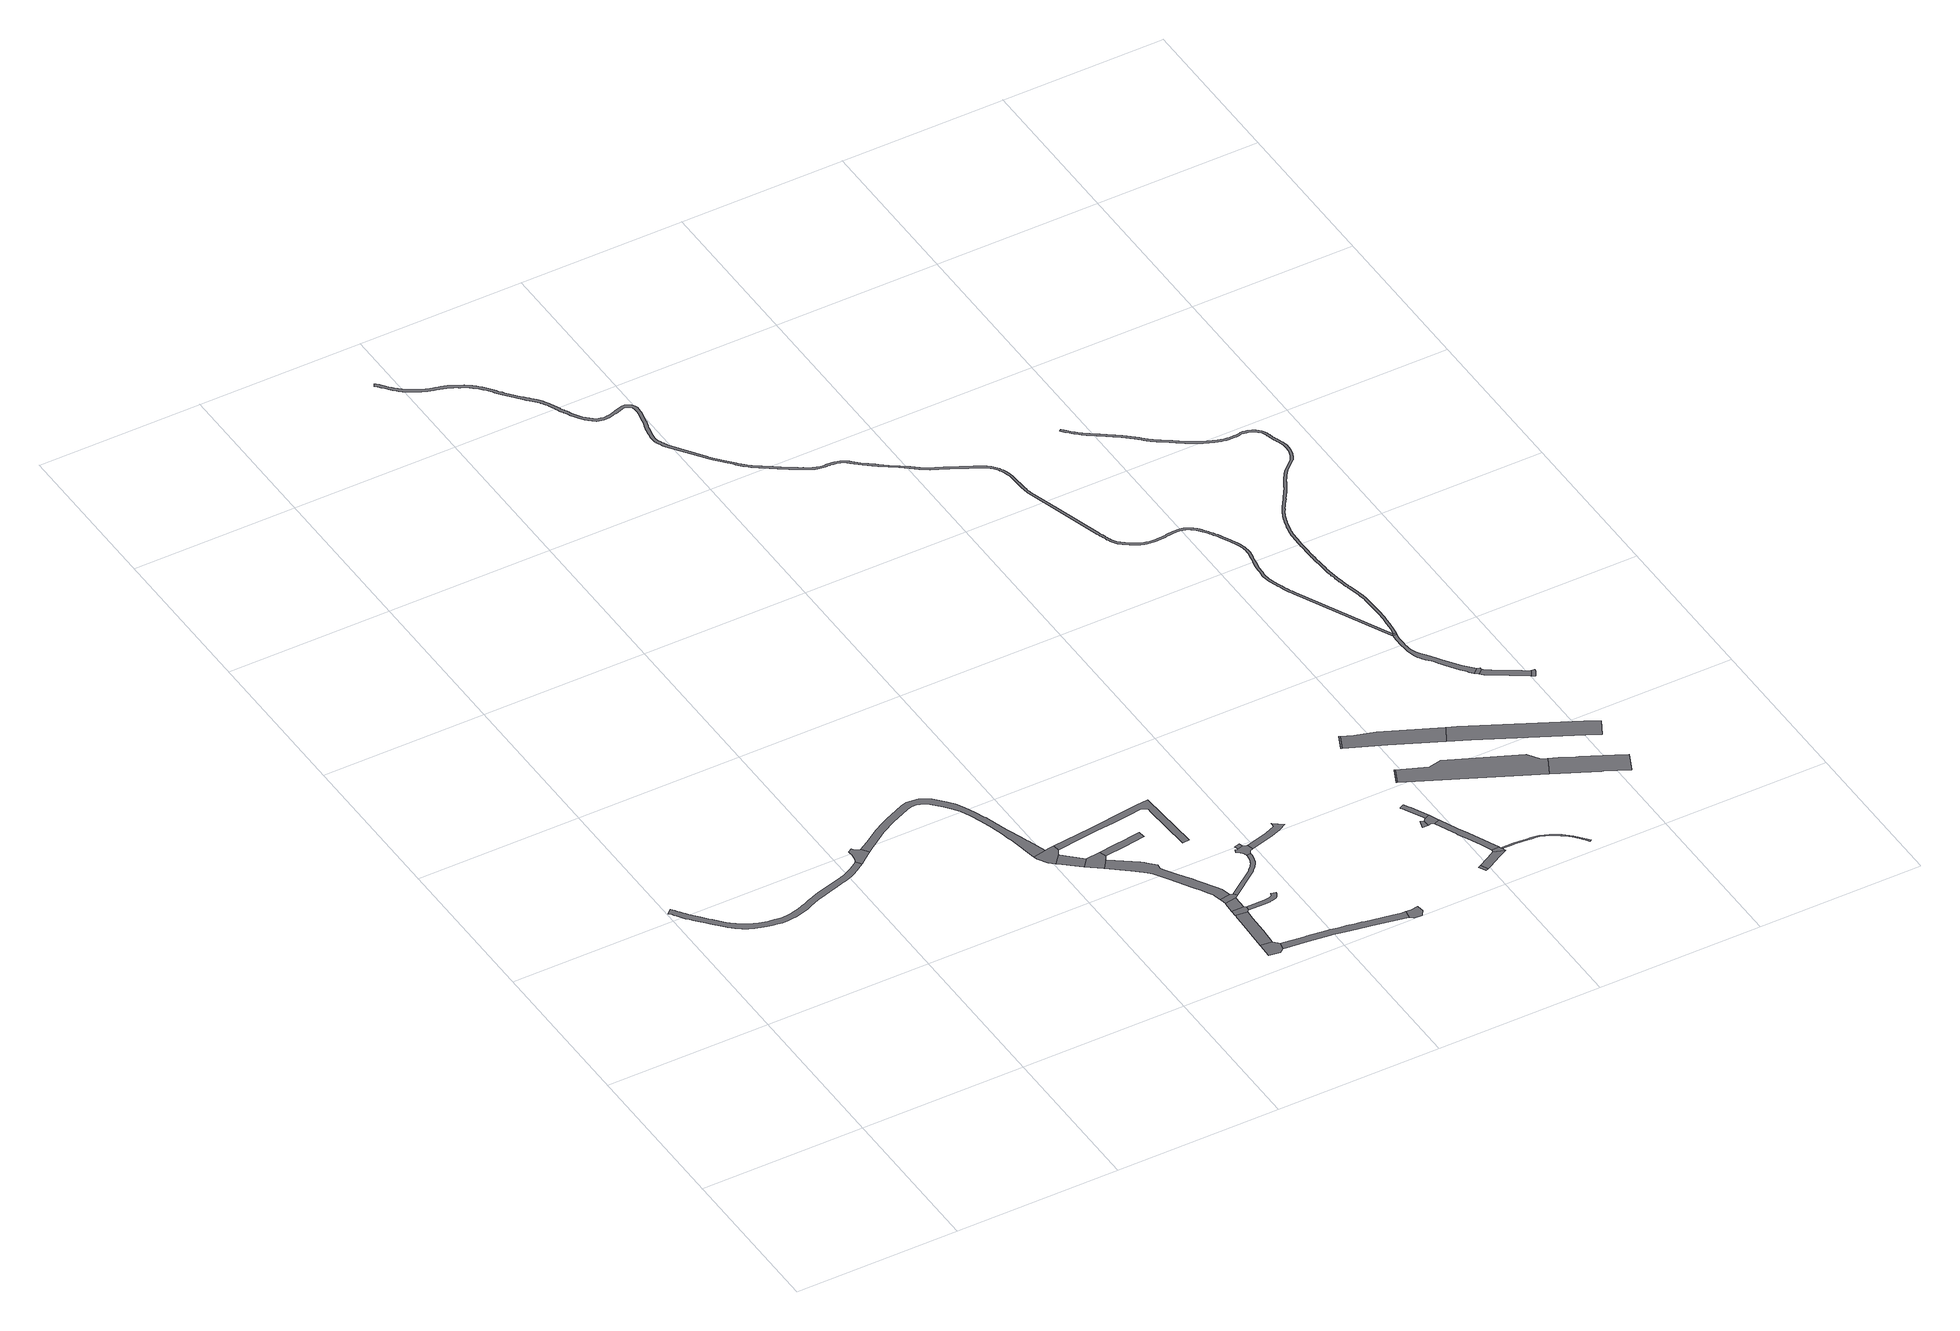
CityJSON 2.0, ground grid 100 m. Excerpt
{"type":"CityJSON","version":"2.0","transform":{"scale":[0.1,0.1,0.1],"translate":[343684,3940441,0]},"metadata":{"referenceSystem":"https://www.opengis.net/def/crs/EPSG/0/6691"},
"CityObjects":{
"road1":{"type":"Road","attributes":{"RoadStructureAttribute.sectionType":"1"},"geometry":[{"type":"MultiSurface","lod":"1","boundaries":[[[0,1,2,3,4,5,6,7,8,9,10,11,12,13,14,15,16,17,18,19,20,21,22,23,24,25,26,27,28,29,30,31,32,33,34,35,36,37,38,39,40,41,42,43,44,45,46,47,48,49,50,51,52,53,54,55,56,57,58,59,60,61,62,63,64,65,66,67,68,69,70,71,72,73,74,75,76,77,78,79,80,81,82,83,84,85,86,87,88,89,90,91,92,93]]]}]},
"road2":{"type":"Road","geometry":[{"type":"MultiSurface","lod":"1","boundaries":[[[94,95,96,97,98,99,100,101,102,103,46,45,104,105,106,107,108]]]}]},
"road3":{"type":"Road","attributes":{"RoadStructureAttribute.sectionType":"1"},"geometry":[{"type":"MultiSurface","lod":"1","boundaries":[[[107,109,110,111,112,113,114,115,116,117,118,119,120,121,122,123,124,125,126,127,128,129,130,131,132,133,134,135,136,137,138,139,140,141,142,143,144,145,146,147,148,149,150,151,152,153,108]]]}]},
"road4":{"type":"Road","geometry":[{"type":"MultiSurface","lod":"1","boundaries":[[[129,154,155,156,157,158,159,160,161,130]]]}]},
"road5":{"type":"Road","attributes":{"RoadStructureAttribute.sectionType":"1"},"geometry":[{"type":"MultiSurface","lod":"1","boundaries":[[[162,157,156,163,164,165,166]]]}]},
"road6":{"type":"Road","geometry":[{"type":"MultiSurface","lod":"1","boundaries":[[[167,168,166,165,169,170]]]}]},
"road7":{"type":"Road","geometry":[{"type":"MultiSurface","lod":"1","boundaries":[[[171,172,173,174,175,176,177,178]]]}]},
"road8":{"type":"Road","attributes":{"RoadStructureAttribute.sectionType":"1"},"geometry":[{"type":"MultiSurface","lod":"1","boundaries":[[[179,180,181,182,183,184,185,186,187,188,189,190,191,192,193,194,195,196,170,169,197,198,199,200,201,202,203,204,205,206,207,208,209,210,211,212,213]]]}]},
"road9":{"type":"Road","attributes":{"RoadStructureAttribute.sectionType":"1"},"geometry":[{"type":"MultiSurface","lod":"1","boundaries":[[[214,215,216,178,177,217,218,219]]]}]},
"road10":{"type":"Road","attributes":{"RoadStructureAttribute.sectionType":"1"},"geometry":[{"type":"MultiSurface","lod":"1","boundaries":[[[220,221,222,223,224,225,226,168,167]]]}]},
"road11":{"type":"Road","attributes":{"RoadStructureAttribute.sectionType":"1"},"geometry":[{"type":"MultiSurface","lod":"1","boundaries":[[[227,228,229,230,231,232,233,234,235,236,237,238,239,240,241,159,158]]]}]},
"road12":{"type":"Road","geometry":[{"type":"MultiSurface","lod":"1","boundaries":[[[242,243,244,245,246,247,214,219]]]}]},
"road13":{"type":"Road","attributes":{"RoadStructureAttribute.sectionType":"1"},"geometry":[{"type":"MultiSurface","lod":"1","boundaries":[[[248,249,246,245,250]]]}]},
"road14":{"type":"Road","geometry":[{"type":"MultiSurface","lod":"1","boundaries":[[[251,252,213,212,248,250]]]}]},
"road15":{"type":"Road","attributes":{"RoadStructureAttribute.sectionType":"1"},"geometry":[{"type":"MultiSurface","lod":"1","boundaries":[[[253,254,255,256,257,258,259,260,261,262,263,264,265,266,267,268,269,270,271,272,273,274,275,276,277,278,279,280,281,282,283,284,285,286,287,244,243]]]}]},
"road16":{"type":"Road","attributes":{"RoadStructureAttribute.sectionType":"1"},"geometry":[{"type":"MultiSurface","lod":"1","boundaries":[[[288,289,290,291,292,293,294,295,296,297,298,299,300,301,302,303,304,305,306,252,251,307,308,309,310,311,312,313,314,315,316,317,318,319,320,321,322,323,324]]]}]},
"road17":{"type":"Road","attributes":{"RoadStructureAttribute.sectionType":"1"},"geometry":[{"type":"MultiSurface","lod":"1","boundaries":[[[325,326,327,328,329,330,331,332,333,334,335,336,337,338,176,175,339,340,341,342,343,344,345,346,347,348,349]]]}]},
"road18":{"type":"Road","geometry":[{"type":"MultiSurface","lod":"1","boundaries":[[[350,351,352,353,354,355,356,357,358,359,360,361,362,363,364,365,366,367,368,369,370,371,288,324]]]}]},
"road19":{"type":"Road","attributes":{"RoadStructureAttribute.sectionType":"1"},"geometry":[{"type":"MultiSurface","lod":"1","boundaries":[[[372,373,358,357]]]}]},
"road20":{"type":"Road","attributes":{"RoadStructureAttribute.sectionType":"1"},"geometry":[{"type":"MultiSurface","lod":"1","boundaries":[[[354,374,375,376,377,378,379,355]]]}]},
"road21":{"type":"Road","geometry":[{"type":"MultiSurface","lod":"1","boundaries":[[[380,381,382,383,384,325,349]]]}]},
"road22":{"type":"Road","geometry":[{"type":"MultiSurface","lod":"1","boundaries":[[[385,386,387,388]]]}]},
"road23":{"type":"Road","attributes":{"RoadStructureAttribute.sectionType":"1"},"geometry":[{"type":"MultiSurface","lod":"1","boundaries":[[[389,390,391,392,393,394,395,396,397,398,399,400,401,402,403,404,405,406,407,408,409,410,411,412,413,414,415,416,417,418,419,420,421,422,423,424,425,426,427,428,429,430,431,432,433,434,435,436,437,438,439,440,441,442,443,444,445,446,447,448,449,450,451,452,453,454,455,456,457,458,459,460,461,462,463,464,465,466,467,468,469,470,471,472,473,474,475,476,477,478,479,480,481,482,483,484,485,486,487,488,489,490,491,492,493,494,495,496,497,498,499,500,501,502,503,504,505,506,507,508,509,510,511,512,513,514,515,516,517,518,519,520,521,522,523,524,525,526,527,528,529,530,531,532,533,534,535,536,537,538,539,540,541,542,543,544,545,546,547,548,549,550,551,552,553,554,555,556,557,558,559,560,561,562,563,564,565,566,567,568,569,570,571,572,573,574,575,576,577,578,579,580,581,582,583,584,585,586,587,588,589,590,591,592,593,594,595,596,597,598,599,600,601,602,603,604,605,606,607,608,609,610,611,612,613,614,615,616,617,618,619,620,621,622,623,624,625,626,627,628,629,630,631,632,633,634,635,636,637,638,639,640,641,642,643,644,645,646,647,648,649,650,651,652,653,654,655,656,657,658,659,660,661,662,663,664,665,666,667,668,669,670,671,672,673,674,675,676,677,678,679,680,681,682,683,684,685,686,687,688,689,690,691,692,693,694,695,696,697,698,699,700,701,702,703,704,705,706,707,708,709,710,711,712,713,714,715,716,717,718,719,720,721,722,723,724,725,726,727,728,729,730,731,732,733,734,735,736,737,738,739,740,741,742,743,744,745,746,747,748,749,750,751,752,753,754,755,756,757,758,759,760,761,762,763,764,765,766,767,768,769,770,771,772,773,774,775,776,777,778,779,780,781,782,783,784,785,786,787,788,789,790,791,792,793,794,795,796,797,798,799,800,801,802,803,804,805,806,807,808,809,810,811,812,813,814,815,816,817,818,819,820,821,822,823,824,825,826,827,828,829,830,831,832,833,834,835,836,837,838,839,840,841,842,843,844,845,846,847,848,849,850,851,852,853,854,855,856,857,858,859,860,861,862,863,864,865,866,867,868,869,870,871,872,873,874,875,876,877,878,879,880,881,882,883,884,885,886,887,888,889,890,891,892,893,894,895,896,897,898,899,900,901,902,903,904,905,906,907,908,909,910,911,912,913,914,915,916,917,918,919,920,921,922,923,924,925,926,927,928,929,930,931,932,933,934,935,936,937,938,939,940,941,942,943,944,945,946,947,948,949,950,951,952,953,954,955,956,957,958,959,960,961,962,963,964,965,966,967,968,969,970,971,972,973,974,975,976,977,978,979,980,981,982,983,984,985,986,987,988,989,990,991,992,993,994,995,996,997,998,999,1000,1001,1002,1003,1004,1005,1006,1007,1008,1009,1010,1011,1012,1013,1014,1015,1016,1017,1018,1019,1020,1021,1022,1023,1024,1025,1026,1027,1028,1029,1030,1031,1032,1033,1034,1035,1036,1037,1038,1039,1040,1041,1042,1043,1044,1045,1046,1047,1048,1049,1050,1051,1052,1053,1054,1055,1056,1057,1058,1059,1060,1061,1062,1063,1064,1065,1066,1067,1068,1069,1070,1071,1072,1073,1074,1075,1076,1077,1078,1079,1080,1081,1082,1083,1084,1085,1086,1087,1088,1089,1090,1091,1092,1093,1094,1095,1096,1097,1098,1099,1100,1101,1102,1103,1104,1105,1106,1107,1108,1109,1110,1111,1112,1113,1114,1115,1116,1117,1118,1119,1120,1121,1122,1123,1124,1125,1126,1127,1128,1129,1130,1131,1132,1133,1134,1135,1136,1137,1138,1139,1140,1141,1142,1143,1144,1145,1146,1147,1148,1149,1150,1151,1152,1153,1154,1155,1156,1157,1158,1159,1160,1161,1162,1163,1164,1165,1166,1167,1168,1169,1170,1171,1172,1173,1174,1175,1176,1177,1178,1179,1180,1181,1182,1183,1184,1185,1186,1187,1188,1189,1190,1191,1192,1193,1194,1195,1196,1197,1198,1199,1200,1201,1202,1203,1204,1205,1206,1207,1208,1209,1210,1211,1212,1213,1214,1215,1216,1217,1218,1219,1220,1221,1222,1223,1224,1225,1226,1227,1228,1229,1230,1231,1232,1233,1234,1235,1236,1237,1238,1239,1240,1241,1242,1243,1244,1245,1246,1247,1248,1249,1250,1251,1252,1253,1254]]]}]},
"road24":{"type":"Road","attributes":{"RoadStructureAttribute.sectionType":"1"},"geometry":[{"type":"MultiSurface","lod":"1","boundaries":[[[1255,1256,1257,1258,1259,1260]]]}]},
"road25":{"type":"Road","attributes":{"RoadStructureAttribute.sectionType":"1"},"geometry":[{"type":"MultiSurface","lod":"1","boundaries":[[[1261,1262,1263,1264,1265,1266,387,386]]]}]},
"road26":{"type":"Road","attributes":{"RoadStructureAttribute.sectionType":"1"},"geometry":[{"type":"MultiSurface","lod":"1","boundaries":[[[1267,1268,1269,1270,1271,1272,1273,1274,1275,1276,1277,1278,1279]]]}]},
"road27":{"type":"Road","geometry":[{"type":"MultiSurface","lod":"1","boundaries":[[[1280,1281,1282,1283,1279,1278,1255,1260]]]}]},
"road28":{"type":"Road","attributes":{"RoadStructureAttribute.sectionType":"1"},"geometry":[{"type":"MultiSurface","lod":"1","boundaries":[[[1284,1285,1286,1287,1283,1282,1288,1289,1290,1291,1292,1293,1294,1295,1296,1297]]]}]},
"road29":{"type":"Road","geometry":[{"type":"MultiSurface","lod":"1","boundaries":[[[1284,1297,1298,1299,1300,1301,1265,1264,1302,1303]]]}]},
"road30":{"type":"Road","attributes":{"function":"1"},"geometry":[{"type":"MultiSurface","lod":"1","boundaries":[[[1304,1305,1306,1307]]]}]},
"road31":{"type":"Road","attributes":{"function":"1"},"geometry":[{"type":"MultiSurface","lod":"1","boundaries":[[[1308,1309,1310,1311]]]}]},
"road32":{"type":"Road","attributes":{"RoadStructureAttribute.sectionType":"1"},"geometry":[{"type":"MultiSurface","lod":"1","boundaries":[[[1312,1313,1314,1315,1316,1317,1318,1319,1320,1321,1322,1323,1324,1325,1326,1327,1328,1329,1330,1331,1332,1333,1334,1335,1336,1337,1338,1339,1340,1341,1342,1343,1344,1345,1346,1347,1348,1349,1350,1351,1352,1353,1354,1303,1302]]]}]},
"road33":{"type":"Road","attributes":{"function":"1","RoadStructureAttribute.sectionType":"1"},"geometry":[{"type":"MultiSurface","lod":"1","boundaries":[[[1355,1356,1357,1358,1359,1308,1311]]]}]},
"road34":{"type":"Road","attributes":{"function":"1","RoadStructureAttribute.sectionType":"1"},"geometry":[{"type":"MultiSurface","lod":"1","boundaries":[[[1360,1361,1362,1363,1364,1365,1366,1304,1307]]]}]},
"road35":{"type":"Road","attributes":{"function":"1"},"geometry":[{"type":"MultiSurface","lod":"1","boundaries":[[[1367,1368,1369,1370,1371,1372,1357,1356]]]}]},
"road36":{"type":"Road","attributes":{"function":"1"},"geometry":[{"type":"MultiSurface","lod":"1","boundaries":[[[1373,1374,1375,1376,1362,1361,1377,1378,1379,1380,1381,1382]]]}]},
"road37":{"type":"Road","geometry":[{"type":"MultiSurface","lod":"1","boundaries":[[[1383,1384,1385,389,1254]]]}]},
"road38":{"type":"Road","attributes":{"RoadStructureAttribute.sectionType":"1"},"geometry":[{"type":"MultiSurface","lod":"1","boundaries":[[[1386,1387,1388,1389,1390,1391,1392,1393,1394,1395,1396,1397,1398,1399,1400,1401,1384,1383,1402,1403,1404,1405,1406,1407,1408,1409,1410,1411,1412,1413,1414,1415,1416,1417,1418,1419,1420,1421,1422,1423,1424,1425,1426,1427,1428,1429,1430,1431]]]}]},
"road39":{"type":"Road","geometry":[{"type":"MultiSurface","lod":"1","boundaries":[[[1430,1432,1433,1434,1435,1431]]]}]},
"road40":{"type":"Road","attributes":{"RoadStructureAttribute.sectionType":"1"},"geometry":[{"type":"MultiSurface","lod":"1","boundaries":[[[1385,1436,1437,1438,1439,1440,1441,1442,1443,1444,1445,1446,1447,1448,1449,1450,1451,1452,1453,1454,1455,1456,1457,1458,1459,1460,1461,1462,1463,1464,1465,1466,1467,1468,1469,1470,1471,1472,1473,1474,1475,1476,1477,1478,1479,1480,1481,1482,1483,1484,1485,1486,1487,1488,1489,1490,1491,1492,1493,1494,1495,1496,1497,1498,1499,1500,1501,1502,1503,1504,1505,1506,1507,1508,1509,1510,1511,1512,1513,1514,1515,1516,1517,1518,1519,1520,1521,1522,1523,1524,1525,1526,1527,1528,1529,1530,1531,1532,1533,1534,1535,1536,1537,1538,1539,1540,1541,1542,1543,1544,1545,1546,1547,1548,1549,1550,1551,1552,1553,1554,1555,1556,1557,1558,1559,1560,1561,1562,1563,1564,1565,1566,1567,1568,1569,1570,1571,1572,1573,1574,1575,1576,1577,1578,1579,1580,1581,1582,1583,1584,1585,1586,1587,1588,1589,1590,1591,1592,1593,1594,1595,1596,1597,1598,1599,1600,1601,1602,1603,1604,1605,1606,1607,1608,1609,1610,1611,1612,1613,1614,1615,1616,1617,1618,1619,1620,1621,1622,1623,1624,1625,1626,1627,1628,1629,1630,1631,1632,1633,1634,1635,1636,1637,1638,1639,1640,1641,1642,1643,1644,1645,1646,1647,1648,1649,1650,1651,1652,1653,1654,1655,1656,1657,1658,1659,1660,1661,1662,1663,1664,1665,1666,1667,1668,1669,1670,1671,1672,1673,1674,1675,1676,1677,1678,1679,1680,1681,1682,1683,1684,1685,1686,1687,1688,1689,1690,1691,1692,1693,1694,1695,1696,1697,1698,1699,1700,1701,1702,1703,1704,1705,1706,1707,1708,1709,1710,1711,1712,1713,1714,1715,1716,1717,1718,1719,1720,1721,1722,1723,1724,1725,1726,1727,1728,1729,1730,1731,1732,1733,1734,1735,1736,1737,1738,1739,1740,1741,1742,1743,1744,1745,1746,1747,1748,1749,1750,1751,1752,1753,1754,1755,1756,1757,1758,1759,1760,1761,1762,1763,1764,1765,1766,1767,1768,1769,1770,1771,1772,1773,1774,1775,1776,1777,1778,1779,1780,1781,1782,1783,1784,1785,1786,1787,1788,1789,1790,1791,1792,1793,1794,1795,1796,1797,1798,1799,1800,1801,1802,1803,1804,1805,1806,1807,1808,1809,1810,1811,1812,1813,1814,1815,1816,1817,1818,1819,1820,1821,1822,1823,1824,1825,1826,1827,1828,1829,1830,1831,1832,1833,1834,1835,1836,1837,1838,1839,1840,1841,1842,1843,1844,1845,1846,1847,1848,1849,1850,1851,1852,1853,1854,1855,1856,1857,1858,1859,1860,1861,1862,1863,1864,1865,1866,1867,1868,1869,1870,1871,1872,1873,1874,1875,1876,1877,1878,1879,1880,1881,1882,1883,1884,1885,1886,1887,1888,1889,1890,1891,1892,1893,1894,1895,1896,1897,1898,1899,1900,1901,1902,1903,1904,1905,1906,1907,1908,1909,1910,1911,1912,1913,1914,1915,1916,1917,1918,1919,1920,1921,1922,1923,1924,1925,1926,1927,1928,1929,1930,1931,1932,1933,1934,1935,1936,1937,1938,1939,1940,1941,1942,1943,1944,1945,1946,1947,1948,1949,1950,1951,1952,1953,1954,1955,1956,1957,1958,1959,1960,1961,1962,1963,1964,1965,1966,1967,1968,1969,1970,1971,1972,1973,1974,1975,1976,1977,1978,1979,1980,1981,1982,1983,1984,1985,1986,1987,389]]]}]},
"road41":{"type":"Road","attributes":{"RoadStructureAttribute.sectionType":"1"},"geometry":[{"type":"MultiSurface","lod":"1","boundaries":[[[1988,1989,1990,1991,1992,1993,1994,1995,1996,1997,1998,1999,2000,2001,1434,1433,2002,2003,2004,2005,2006,2007,2008,2009,2010,2011,2012,2013,2014]]]}]},
"road42":{"type":"Road","geometry":[{"type":"MultiSurface","lod":"1","boundaries":[[[2015,2016,2017,1988,2014,2018]]]}]}
},
"vertices":[
[8,2067,0],[23,2050,0],[30,2039,0],[39,2026,0],[48,2013,0],[59,1999,0],[70,1983,0],[78,1974,0],[96,1952,0],[115,1931,0],[146,1897,0],[160,1881,0],[219,1815,0],[227,1807,0],[256,1780,0],[287,1755,0],[317,1740,0],[348,1727,0],[380,1716,0],[412,1706,0],[441,1700,0],[471,1694,0],[500,1691,0],[530,1690,0],[558,1692,0],[587,1696,0],[615,1703,0],[643,1710,0],[673,1720,0],[703,1733,0],[732,1746,0],[761,1758,0],[805,1772,0],[849,1784,0],[893,1796,0],[936,1810,0],[956,1816,0],[976,1822,0],[996,1828,0],[1015,1836,0],[1038,1847,0],[1060,1860,0],[1081,1873,0],[1098,1884,0],[1103,1887,0],[1116,1897,0],[1093,1929,0],[1080,1920,0],[1060,1907,0],[1039,1894,0],[1019,1882,0],[999,1873,0],[986,1867,0],[982,1866,0],[964,1860,0],[945,1854,0],[925,1848,0],[882,1835,0],[838,1823,0],[793,1810,0],[748,1796,0],[725,1786,0],[716,1783,0],[686,1770,0],[659,1758,0],[632,1748,0],[606,1741,0],[580,1736,0],[554,1732,0],[529,1730,0],[522,1730,0],[503,1731,0],[477,1734,0],[449,1739,0],[440,1741,0],[422,1745,0],[392,1754,0],[362,1764,0],[334,1776,0],[330,1778,0],[308,1792,0],[254,1835,0],[247,1840,0],[187,1906,0],[173,1922,0],[142,1956,0],[124,1976,0],[99,2006,0],[89,2021,0],[79,2035,0],[70,2047,0],[61,2060,0],[52,2073,0],[36,2092,0],
[1153,2009,0],[1141,2018,0],[1140,2020,0],[1131,2035,0],[1106,2019,0],[1107,2010,0],[1107,2000,0],[1108,1994,0],[1105,1966,0],[1100,1944,0],[1133,1909,0],[1163,1932,0],[1193,1955,0],[1201,1962,0],[1169,2004,0],
[1223,1978,0],[1255,2001,0],[1348,2064,0],[1440,2112,0],[1558,2166,0],[1585,2172,0],[1616,2172,0],[1638,2167,0],[1663,2153,0],[1683,2140,0],[1735,2083,0],[1763,2048,0],[1793,2004,0],[1821,1945,0],[1843,1884,0],[1864,1822,0],[1878,1777,0],[1890,1730,0],[1901,1683,0],[1906,1664,0],[1939,1482,0],[2019,1497,0],[1981,1608,0],[1979,1613,0],[1960,1666,0],[1936,1733,0],[1918,1784,0],[1917,1788,0],[1902,1835,0],[1883,1893,0],[1881,1897,0],[1857,1961,0],[1828,2024,0],[1800,2073,0],[1770,2113,0],[1713,2174,0],[1686,2192,0],[1654,2209,0],[1621,2216,0],[1580,2218,0],[1543,2208,0],[1420,2152,0],[1376,2129,0],[1325,2103,0],[1230,2039,0],
[1944,1458,0],[1981,1396,0],[2011,1370,0],[2061,1428,0],[2081,1463,0],[2076,1503,0],[2043,1499,0],[2020,1496,0],
[2064,1424,0],[2020,1362,0],[2091,1301,0],[2131,1270,0],[2173,1323,0],
[2274,1290,0],[2264,1334,0],[2214,1204,0],[2258,1261,0],
[2610,222,0],[2606,131,0],[2677,122,0],[2681,126,0],[2699,142,0],[2711,186,0],[2681,220,0],[2610,228,0],
[2681,695,0],[2671,733,0],[2654,761,0],[2595,860,0],[2579,888,0],[2574,896,0],[2557,924,0],[2520,979,0],[2488,1031,0],[2475,1051,0],[2476,1073,0],[2477,1085,0],[2455,1108,0],[2444,1120,0],[2425,1138,0],[2420,1144,0],[2410,1154,0],[2298,1232,0],[2329,1113,0],[2366,1085,0],[2383,1069,0],[2399,1054,0],[2418,1031,0],[2423,1024,0],[2473,948,0],[2543,830,0],[2557,805,0],[2563,796,0],[2567,788,0],[2590,747,0],[2608,716,0],[2609,713,0],[2619,674,0],[2620,667,0],[2686,678,0],
[2623,508,0],[2622,487,0],[2620,444,0],[2686,326,0],[2692,443,0],[2695,504,0],
[2406,1307,0],[2536,1324,0],[2534,1334,0],[2530,1368,0],[2464,1360,0],[2438,1357,0],[2362,1347,0],
[2084,1463,0],[2244,1483,0],[2344,1495,0],[2452,1508,0],[2560,1522,0],[2637,1531,0],[2670,1507,0],[2670,1491,0],[2679,1336,0],[2688,1175,0],[2728,1177,0],[2706,1580,0],[2634,1571,0],[2568,1563,0],[2320,1532,0],
[2706,515,0],[2708,515,0],[2708,541,0],[2697,547,0],[2625,550,0],[2623,510,0],
[2628,623,0],[2628,621,0],[2699,635,0],
[2719,650,0],[2705,670,0],
[2801,512,0],[2825,513,0],[2833,513,0],[2841,514,0],[2850,515,0],[2859,516,0],[2864,518,0],[2871,519,0],[2880,522,0],[2891,529,0],[2896,535,0],[2899,540,0],[2901,544,0],[2903,547,0],[2906,553,0],[2907,558,0],[2908,561,0],[2909,564,0],[2880,572,0],[2879,569,0],[2879,566,0],[2877,563,0],[2876,560,0],[2875,558,0],[2874,556,0],[2872,554,0],[2871,552,0],[2867,550,0],[2863,548,0],[2858,547,0],[2853,546,0],[2846,545,0],[2839,544,0],[2831,543,0],[2824,543,0],
[2930,911,0],[2931,909,0],[2930,900,0],[2929,893,0],[2929,891,0],[2928,885,0],[2926,878,0],[2924,869,0],[2921,860,0],[2917,851,0],[2913,843,0],[2910,838,0],[2906,833,0],[2903,828,0],[2899,823,0],[2877,799,0],[2874,797,0],[2862,788,0],[2758,710,0],[2879,769,0],[2890,777,0],[2892,779,0],[2896,783,0],[2918,807,0],[2922,812,0],[2927,818,0],[2931,824,0],[2935,831,0],[2940,841,0],[2944,851,0],[2948,861,0],[2951,872,0],[2952,881,0],[2954,889,0],[2955,898,0],[2955,907,0],[2956,914,0],
[3427,73,0],[3405,74,0],[3354,84,0],[3237,107,0],[3187,116,0],[3178,118,0],[3138,125,0],[3095,133,0],[3057,140,0],[3032,145,0],[3001,151,0],[2985,154,0],[2866,168,0],[2851,169,0],[2849,124,0],[2978,109,0],[2994,106,0],[3035,99,0],[3085,89,0],[3182,71,0],[3214,65,0],[3230,62,0],[3242,60,0],[3404,25,0],[3418,24,0],
[2957,921,0],[2960,926,0],[2963,930,0],[2969,935,0],[2985,942,0],[2975,980,0],[2973,980,0],[2951,990,0],[2917,980,0],[2906,977,0],[2899,980,0],[2892,961,0],[2896,960,0],[2902,956,0],[2907,951,0],[2913,946,0],[2918,940,0],[2922,933,0],[2926,927,0],[2928,922,0],[2929,918,0],[2930,913,0],
[2944,1014,0],[2910,1004,0],
[3128,980,0],[3194,1007,0],[3237,1030,0],[3179,1074,0],[3177,1043,0],[3115,1018,0],
[3440,5,0],[3485,0,0],[3510,36,0],[3503,80,0],[3459,73,0],
[3973,149,0],[3987,155,0],[3968,201,0],[3950,192,0],
[4545,2104,0],[4268,2668,0],[4264,2673,0],[4262,2679,0],[4258,2686,0],[4254,2696,0],[4249,2707,0],[4244,2720,0],[4239,2734,0],[4234,2748,0],[4228,2763,0],[4223,2778,0],[4217,2793,0],[4213,2807,0],[4209,2822,0],[4205,2836,0],[4203,2851,0],[4201,2866,0],[4201,2882,0],[4202,2897,0],[4202,2914,0],[4204,2930,0],[4205,2946,0],[4208,2961,0],[4210,2975,0],[4213,2990,0],[4216,3004,0],[4218,3018,0],[4221,3032,0],[4225,3047,0],[4227,3061,0],[4229,3076,0],[4230,3091,0],[4229,3104,0],[4228,3118,0],[4225,3132,0],[4222,3145,0],[4218,3159,0],[4213,3173,0],[4208,3186,0],[4202,3200,0],[4195,3214,0],[4188,3228,0],[4181,3241,0],[4174,3255,0],[4167,3268,0],[4160,3281,0],[4153,3294,0],[4146,3306,0],[4139,3318,0],[4132,3330,0],[4124,3342,0],[4117,3353,0],[4109,3363,0],[4101,3373,0],[4093,3383,0],[4085,3392,0],[4076,3400,0],[4068,3408,0],[4059,3414,0],[4051,3420,0],[4042,3426,0],[4033,3430,0],[4023,3434,0],[4013,3436,0],[4003,3438,0],[3994,3439,0],[3985,3439,0],[3976,3439,0],[3967,3439,0],[3959,3439,0],[3951,3438,0],[3944,3437,0],[3937,3437,0],[3930,3436,0],[3923,3435,0],[3915,3434,0],[3908,3433,0],[3900,3432,0],[3892,3431,0],[3884,3430,0],[3876,3430,0],[3869,3429,0],[3861,3429,0],[3853,3429,0],[3846,3429,0],[3838,3429,0],[3829,3430,0],[3821,3431,0],[3811,3432,0],[3801,3433,0],[3791,3435,0],[3781,3438,0],[3770,3441,0],[3760,3445,0],[3750,3450,0],[3740,3455,0],[3731,3461,0],[3722,3467,0],[3713,3473,0],[3704,3479,0],[3696,3484,0],[3689,3490,0],[3682,3495,0],[3675,3500,0],[3670,3506,0],[3664,3511,0],[3659,3517,0],[3655,3523,0],[3650,3530,0],[3646,3538,0],[3642,3546,0],[3638,3555,0],[3634,3564,0],[3631,3573,0],[3628,3583,0],[3625,3592,0],[3622,3602,0],[3618,3612,0],[3615,3620,0],[3613,3627,0],[3525,3921,0],[3469,4108,0],[3467,4116,0],[3466,4124,0],[3464,4135,0],[3463,4146,0],[3462,4160,0],[3461,4174,0],[3460,4188,0],[3459,4204,0],[3458,4219,0],[3457,4234,0],[3457,4249,0],[3456,4263,0],[3454,4278,0],[3452,4291,0],[3449,4304,0],[3445,4317,0],[3441,4329,0],[3436,4341,0],[3430,4352,0],[3425,4363,0],[3418,4373,0],[3411,4382,0],[3403,4391,0],[3395,4399,0],[3386,4407,0],[3377,4415,0],[3368,4421,0],[3358,4428,0],[3347,4433,0],[3337,4439,0],[3326,4445,0],[3315,4451,0],[3302,4457,0],[3290,4464,0],[3277,4470,0],[3263,4477,0],[3250,4484,0],[3238,4491,0],[3225,4498,0],[3213,4505,0],[3200,4511,0],[3187,4518,0],[3174,4524,0],[3160,4531,0],[3146,4537,0],[3132,4544,0],[3119,4551,0],[3108,4556,0],[3060,4589,0],[3020,4621,0],[2975,4654,0],[2928,4688,0],[2882,4722,0],[2879,4725,0],[2869,4733,0],[2859,4741,0],[2849,4749,0],[2839,4757,0],[2831,4763,0],[2825,4768,0],[2818,4772,0],[2769,4817,0],[2762,4825,0],[2756,4831,0],[2749,4836,0],[2740,4842,0],[2730,4847,0],[2720,4851,0],[2709,4855,0],[2699,4857,0],[2688,4859,0],[2678,4861,0],[2668,4862,0],[2658,4863,0],[2649,4864,0],[2639,4864,0],[2629,4864,0],[2619,4865,0],[2608,4866,0],[2598,4867,0],[2587,4870,0],[2576,4873,0],[2566,4878,0],[2555,4883,0],[2544,4889,0],[2533,4896,0],[2521,4904,0],[2509,4911,0],[2497,4919,0],[2484,4927,0],[2472,4935,0],[2458,4943,0],[2445,4952,0],[2432,4960,0],[2420,4969,0],[2407,4978,0],[2395,4986,0],[2384,4995,0],[2372,5003,0],[2360,5011,0],[2349,5019,0],[2337,5027,0],[2326,5035,0],[2315,5043,0],[2304,5051,0],[2292,5060,0],[2281,5069,0],[2271,5078,0],[2261,5087,0],[2251,5097,0],[2242,5107,0],[2232,5118,0],[2223,5130,0],[2214,5141,0],[2205,5152,0],[2195,5163,0],[2186,5173,0],[2177,5183,0],[2168,5193,0],[2159,5203,0],[2151,5213,0],[2143,5223,0],[2136,5232,0],[2129,5240,0],[2125,5246,0],[1992,5434,0],[1988,5442,0],[1986,5447,0],[1983,5453,0],[1980,5460,0],[1977,5466,0],[1974,5474,0],[1971,5481,0],[1968,5489,0],[1966,5496,0],[1963,5500,0],[1963,5503,0],[1963,5517,0],[1963,5535,0],[1965,5544,0],[1966,5555,0],[1968,5566,0],[1970,5578,0],[1973,5590,0],[1975,5600,0],[1977,5611,0],[1980,5621,0],[1983,5630,0],[1989,5648,0],[1992,5661,0],[1993,5664,0],[1995,5673,0],[1998,5688,0],[2002,5706,0],[2006,5725,0],[2009,5743,0],[2010,5756,0],[2010,5767,0],[2010,5786,0],[2005,5805,0],[1994,5821,0],[1979,5832,0],[1962,5839,0],[1945,5840,0],[1930,5837,0],[1928,5836,0],[1913,5830,0],[1895,5825,0],[1885,5822,0],[1875,5820,0],[1866,5817,0],[1848,5812,0],[1832,5809,0],[1820,5807,0],[1808,5808,0],[1796,5811,0],[1785,5815,0],[1772,5819,0],[1771,5819,0],[1764,5824,0],[1757,5830,0],[1750,5836,0],[1743,5843,0],[1736,5849,0],[1729,5856,0],[1723,5863,0],[1717,5871,0],[1711,5879,0],[1705,5886,0],[1700,5893,0],[1696,5901,0],[1691,5908,0],[1687,5916,0],[1683,5924,0],[1679,5932,0],[1675,5941,0],[1671,5948,0],[1668,5954,0],[1665,5960,0],[1660,5968,0],[1658,5973,0],[1654,5980,0],[1651,5987,0],[1648,5996,0],[1644,6005,0],[1640,6015,0],[1635,6025,0],[1630,6035,0],[1626,6046,0],[1620,6056,0],[1615,6065,0],[1611,6073,0],[1606,6080,0],[1602,6086,0],[1599,6092,0],[1598,6093,0],[1593,6101,0],[1586,6110,0],[1582,6115,0],[1577,6119,0],[1572,6125,0],[1567,6130,0],[1562,6136,0],[1556,6142,0],[1550,6149,0],[1543,6156,0],[1536,6163,0],[1529,6171,0],[1521,6180,0],[1513,6189,0],[1505,6198,0],[1497,6207,0],[1489,6217,0],[1481,6226,0],[1473,6236,0],[1465,6246,0],[1464,6247,0],[1457,6256,0],[1450,6266,0],[1442,6275,0],[1435,6284,0],[1429,6294,0],[1422,6303,0],[1416,6312,0],[1410,6322,0],[1403,6331,0],[1395,6340,0],[1388,6349,0],[1380,6357,0],[1372,6365,0],[1364,6373,0],[1356,6381,0],[1348,6388,0],[1339,6395,0],[1331,6402,0],[1322,6409,0],[1313,6414,0],[1304,6420,0],[1295,6425,0],[1287,6429,0],[1279,6433,0],[1271,6438,0],[1263,6443,0],[1255,6448,0],[1246,6452,0],[1237,6457,0],[1227,6461,0],[1217,6464,0],[1208,6467,0],[1198,6470,0],[1189,6473,0],[1179,6476,0],[1169,6478,0],[1159,6481,0],[1150,6484,0],[1141,6486,0],[1132,6489,0],[1124,6491,0],[1117,6493,0],[1110,6496,0],[1103,6499,0],[1095,6503,0],[1088,6506,0],[1080,6510,0],[1072,6514,0],[1064,6518,0],[1056,6523,0],[1048,6528,0],[1039,6533,0],[1031,6539,0],[1022,6544,0],[1014,6550,0],[1005,6556,0],[998,6562,0],[990,6569,0],[982,6576,0],[975,6584,0],[967,6591,0],[960,6599,0],[953,6606,0],[946,6614,0],[939,6623,0],[933,6631,0],[926,6639,0],[919,6648,0],[913,6656,0],[907,6662,0],[901,6668,0],[894,6673,0],[889,6666,0],[883,6656,0],[888,6653,0],[892,6649,0],[898,6642,0],[904,6635,0],[910,6627,0],[917,6619,0],[924,6610,0],[931,6601,0],[938,6593,0],[945,6585,0],[953,6577,0],[961,6569,0],[969,6562,0],[977,6554,0],[985,6547,0],[993,6540,0],[1002,6534,0],[1011,6528,0],[1020,6522,0],[1028,6516,0],[1037,6511,0],[1046,6506,0],[1054,6501,0],[1063,6496,0],[1071,6492,0],[1079,6488,0],[1087,6485,0],[1094,6481,0],[1102,6478,0],[1110,6475,0],[1118,6472,0],[1127,6470,0],[1136,6467,0],[1145,6465,0],[1154,6462,0],[1164,6459,0],[1173,6457,0],[1183,6454,0],[1193,6451,0],[1202,6448,0],[1211,6445,0],[1220,6442,0],[1229,6439,0],[1237,6435,0],[1245,6430,0],[1253,6426,0],[1261,6421,0],[1269,6416,0],[1277,6411,0],[1286,6407,0],[1294,6402,0],[1302,6397,0],[1311,6392,0],[1319,6386,0],[1327,6380,0],[1334,6373,0],[1342,6366,0],[1350,6359,0],[1358,6351,0],[1365,6343,0],[1373,6335,0],[1380,6327,0],[1387,6319,0],[1393,6310,0],[1400,6301,0],[1406,6292,0],[1412,6282,0],[1419,6273,0],[1426,6263,0],[1434,6253,0],[1441,6244,0],[1443,6242,0],[1449,6234,0],[1457,6224,0],[1466,6214,0],[1473,6204,0],[1482,6194,0],[1490,6185,0],[1498,6176,0],[1506,6167,0],[1514,6158,0],[1521,6150,0],[1528,6142,0],[1535,6135,0],[1541,6129,0],[1547,6122,0],[1552,6117,0],[1558,6111,0],[1563,6106,0],[1567,6101,0],[1571,6096,0],[1577,6090,0],[1580,6084,0],[1581,6082,0],[1586,6075,0],[1589,6070,0],[1593,6063,0],[1598,6055,0],[1603,6046,0],[1608,6037,0],[1612,6027,0],[1617,6017,0],[1621,6007,0],[1625,5998,0],[1629,5988,0],[1633,5979,0],[1636,5971,0],[1640,5964,0],[1643,5959,0],[1647,5951,0],[1650,5945,0],[1653,5939,0],[1657,5932,0],[1661,5924,0],[1665,5915,0],[1669,5907,0],[1674,5898,0],[1679,5890,0],[1684,5883,0],[1689,5875,0],[1695,5867,0],[1701,5858,0],[1708,5850,0],[1715,5842,0],[1722,5835,0],[1729,5828,0],[1737,5821,0],[1744,5814,0],[1752,5808,0],[1761,5802,0],[1764,5800,0],[1778,5796,0],[1790,5791,0],[1805,5788,0],[1820,5787,0],[1836,5789,0],[1853,5793,0],[1870,5798,0],[1880,5800,0],[1890,5803,0],[1901,5806,0],[1919,5811,0],[1936,5818,0],[1937,5818,0],[1947,5820,0],[1957,5820,0],[1969,5814,0],[1979,5807,0],[1987,5796,0],[1990,5783,0],[1990,5767,0],[1990,5757,0],[1989,5745,0],[1986,5728,0],[1982,5709,0],[1979,5692,0],[1976,5678,0],[1973,5668,0],[1973,5665,0],[1970,5654,0],[1964,5636,0],[1961,5626,0],[1958,5616,0],[1955,5605,0],[1953,5594,0],[1951,5582,0],[1948,5570,0],[1947,5558,0],[1945,5547,0],[1943,5536,0],[1943,5518,0],[1943,5503,0],[1943,5492,0],[1948,5486,0],[1949,5483,0],[1952,5474,0],[1955,5467,0],[1958,5459,0],[1962,5451,0],[1965,5444,0],[1968,5439,0],[1970,5434,0],[1974,5426,0],[2113,5238,0],[2117,5231,0],[2124,5223,0],[2131,5213,0],[2139,5204,0],[2148,5194,0],[2157,5184,0],[2166,5173,0],[2175,5163,0],[2184,5153,0],[2193,5142,0],[2203,5131,0],[2212,5120,0],[2221,5109,0],[2231,5098,0],[2240,5087,0],[2250,5077,0],[2261,5067,0],[2272,5057,0],[2283,5048,0],[2295,5039,0],[2306,5031,0],[2318,5023,0],[2329,5015,0],[2340,5007,0],[2352,4999,0],[2363,4991,0],[2375,4983,0],[2387,4974,0],[2399,4966,0],[2411,4957,0],[2424,4948,0],[2437,4939,0],[2450,4931,0],[2464,4922,0],[2477,4914,0],[2489,4906,0],[2501,4899,0],[2513,4891,0],[2525,4884,0],[2536,4877,0],[2548,4870,0],[2559,4864,0],[2571,4859,0],[2583,4855,0],[2595,4852,0],[2607,4851,0],[2618,4850,0],[2628,4849,0],[2638,4849,0],[2648,4849,0],[2657,4848,0],[2667,4847,0],[2676,4846,0],[2686,4845,0],[2695,4843,0],[2705,4840,0],[2715,4837,0],[2724,4833,0],[2732,4829,0],[2740,4824,0],[2746,4819,0],[2751,4815,0],[2758,4807,0],[2809,4761,0],[2816,4756,0],[2822,4751,0],[2830,4745,0],[2840,4737,0],[2849,4730,0],[2859,4722,0],[2870,4713,0],[2873,4710,0],[2919,4676,0],[2966,4642,0],[3011,4609,0],[3051,4577,0],[3100,4543,0],[3112,4537,0],[3126,4530,0],[3140,4523,0],[3154,4517,0],[3167,4511,0],[3180,4504,0],[3193,4498,0],[3205,4492,0],[3218,4485,0],[3230,4477,0],[3243,4470,0],[3257,4464,0],[3270,4457,0],[3283,4450,0],[3295,4444,0],[3308,4437,0],[3319,4431,0],[3330,4426,0],[3340,4420,0],[3350,4415,0],[3359,4409,0],[3368,4403,0],[3376,4396,0],[3384,4388,0],[3392,4381,0],[3399,4373,0],[3406,4364,0],[3412,4356,0],[3417,4346,0],[3422,4335,0],[3427,4324,0],[3431,4312,0],[3434,4300,0],[3437,4288,0],[3440,4276,0],[3441,4262,0],[3442,4248,0],[3442,4233,0],[3443,4218,0],[3444,4203,0],[3445,4187,0],[3446,4173,0],[3447,4158,0],[3448,4145,0],[3449,4133,0],[3451,4122,0],[3452,4113,0],[3454,4104,0],[3524,3871,0],[3598,3622,0],[3601,3615,0],[3604,3606,0],[3608,3597,0],[3611,3588,0],[3614,3578,0],[3617,3569,0],[3620,3559,0],[3624,3549,0],[3628,3540,0],[3633,3531,0],[3637,3523,0],[3642,3515,0],[3647,3508,0],[3653,3501,0],[3659,3495,0],[3666,3489,0],[3672,3483,0],[3680,3478,0],[3687,3472,0],[3696,3467,0],[3704,3460,0],[3714,3454,0],[3723,3448,0],[3733,3442,0],[3743,3437,0],[3754,3431,0],[3765,3427,0],[3776,3423,0],[3788,3420,0],[3798,3418,0],[3809,3417,0],[3819,3416,0],[3828,3415,0],[3837,3414,0],[3845,3414,0],[3849,3414,0],[3853,3414,0],[3861,3414,0],[3869,3414,0],[3877,3415,0],[3886,3416,0],[3894,3417,0],[3902,3417,0],[3910,3419,0],[3917,3419,0],[3925,3420,0],[3932,3421,0],[3939,3422,0],[3946,3422,0],[3953,3423,0],[3960,3424,0],[3968,3424,0],[3976,3424,0],[3984,3424,0],[3993,3424,0],[4001,3423,0],[4010,3421,0],[4019,3419,0],[4027,3416,0],[4035,3413,0],[4043,3408,0],[4051,3402,0],[4058,3396,0],[4066,3389,0],[4074,3382,0],[4082,3373,0],[4089,3364,0],[4097,3354,0],[4105,3344,0],[4112,3333,0],[4119,3322,0],[4126,3311,0],[4133,3299,0],[4140,3287,0],[4147,3274,0],[4154,3261,0],[4161,3248,0],[4168,3234,0],[4175,3221,0],[4182,3207,0],[4188,3194,0],[4194,3180,0],[4199,3167,0],[4204,3154,0],[4208,3142,0],[4211,3129,0],[4213,3116,0],[4214,3103,0],[4215,3091,0],[4214,3077,0],[4213,3064,0],[4210,3050,0],[4207,3036,0],[4204,3022,0],[4201,3007,0],[4198,2993,0],[4195,2978,0],[4193,2963,0],[4190,2948,0],[4189,2931,0],[4188,2915,0],[4187,2898,0],[4186,2882,0],[4186,2866,0],[4188,2849,0],[4190,2833,0],[4194,2818,0],[4198,2803,0],[4203,2788,0],[4208,2773,0],[4214,2757,0],[4219,2742,0],[4225,2728,0],[4230,2715,0],[4235,2702,0],[4240,2690,0],[4244,2680,0],[4248,2672,0],[4251,2666,0],[4255,2661,0],[4531,2098,0],
[3894,673,0],[3879,681,0],[3876,682,0],[3860,638,0],[3861,634,0],[3895,634,0],
[4009,167,0],[4052,191,0],[4094,214,0],[4146,240,0],[4082,265,0],[4070,258,0],
[3937,715,0],[3890,808,0],[3879,827,0],[3868,845,0],[3867,848,0],[3839,832,0],[3841,829,0],[3851,812,0],[3854,807,0],[3865,786,0],[3908,700,0],[3911,692,0],[3941,705,0],
[3920,635,0],[3925,632,0],[3932,627,0],[3968,643,0],
[4133,283,0],[4048,467,0],[4017,533,0],[3969,641,0],[3933,624,0],[3981,517,0],[3983,513,0],[3984,510,0],[3987,503,0],[3995,482,0],[4022,427,0],[4058,352,0],[4081,295,0],[4085,284,0],
[4085,274,0],[4084,269,0],[4084,268,0],[4083,266,0],[4138,264,0],[4135,274,0],
[3977,1121,0],[3973,1122,0],[3929,1027,0],[3933,1025,0],
[3865,1511,0],[3858,1515,0],[3816,1423,0],[3824,1420,0],
[4175,262,0],[4193,262,0],[4215,262,0],[4255,260,0],[4295,257,0],[4318,254,0],[4341,251,0],[4363,247,0],[4391,238,0],[4414,227,0],[4417,226,0],[4433,217,0],[4449,207,0],[4458,201,0],[4466,195,0],[4483,182,0],[4499,169,0],[4514,154,0],[4530,136,0],[4546,117,0],[4552,109,0],[4562,97,0],[4577,77,0],[4585,83,0],[4569,103,0],[4554,123,0],[4538,143,0],[4521,161,0],[4505,176,0],[4489,190,0],[4472,203,0],[4455,215,0],[4439,225,0],[4422,235,0],[4419,236,0],[4394,247,0],[4365,256,0],[4342,261,0],[4319,264,0],[4296,266,0],[4256,270,0],[4215,272,0],[4175,272,0],
[4049,1320,0],[4335,1187,0],[4392,1289,0],[4053,1442,0],[3934,1480,0],
[4499,755,0],[4672,673,0],[4732,787,0],[4695,803,0],[4650,875,0],[4228,1064,0],[4151,1048,0],
[4457,1130,0],[5006,853,0],[5085,812,0],[5138,912,0],[5058,956,0],[4448,1264,0],
[5057,628,0],[4883,715,0],[4869,722,0],[4784,764,0],[4726,647,0],[4925,549,0],[4935,544,0],[5000,512,0],[5070,478,0],[5123,593,0],
[4534,2092,0],[4558,2088,0],[4561,2102,0],
[4727,1692,0],[4661,1784,0],[4647,1805,0],[4619,1846,0],[4600,1869,0],[4587,1888,0],[4577,1904,0],[4569,1919,0],[4562,1936,0],[4556,1953,0],[4556,1956,0],[4555,1973,0],[4553,1993,0],[4553,2014,0],[4553,2035,0],[4553,2056,0],[4533,2056,0],[4533,2035,0],[4533,2014,0],[4533,1992,0],[4535,1971,0],[4536,1954,0],[4538,1937,0],[4541,1920,0],[4545,1904,0],[4548,1892,0],[4553,1880,0],[4558,1869,0],[4563,1857,0],[4573,1843,0],[4584,1829,0],[4596,1816,0],[4607,1802,0],[4619,1785,0],[4630,1768,0],[4641,1751,0],[4652,1734,0],[4668,1710,0],[4685,1687,0],[4702,1663,0],[4719,1640,0],[4727,1630,0],[4734,1620,0],[4742,1610,0],[4751,1600,0],[4784,1627,0],
[4761,1590,0],[4771,1580,0],[4800,1609,0],[4803,1621,0],
[4565,2129,0],[4567,2136,0],[4568,2143,0],[4569,2152,0],[4570,2162,0],[4571,2173,0],[4572,2184,0],[4573,2197,0],[4574,2209,0],[4575,2222,0],[4575,2235,0],[4576,2248,0],[4576,2261,0],[4577,2273,0],[4577,2285,0],[4573,2416,0],[4573,2426,0],[4572,2434,0],[4571,2443,0],[4569,2454,0],[4567,2466,0],[4565,2478,0],[4563,2490,0],[4560,2502,0],[4557,2514,0],[4555,2526,0],[4552,2538,0],[4549,2548,0],[4546,2559,0],[4543,2569,0],[4541,2579,0],[4539,2588,0],[4537,2597,0],[4535,2607,0],[4533,2617,0],[4531,2627,0],[4529,2638,0],[4527,2648,0],[4525,2660,0],[4523,2670,0],[4522,2681,0],[4520,2691,0],[4519,2702,0],[4517,2712,0],[4516,2721,0],[4515,2731,0],[4514,2740,0],[4513,2750,0],[4513,2759,0],[4512,2769,0],[4512,2779,0],[4511,2790,0],[4510,2800,0],[4510,2810,0],[4509,2819,0],[4508,2829,0],[4507,2838,0],[4507,2846,0],[4506,2853,0],[4506,2859,0],[4506,2864,0],[4506,2874,0],[4505,2881,0],[4505,2889,0],[4505,2897,0],[4505,2907,0],[4504,2917,0],[4504,2928,0],[4504,2939,0],[4504,2951,0],[4504,2962,0],[4504,2973,0],[4503,2984,0],[4503,2995,0],[4503,3005,0],[4503,3015,0],[4503,3025,0],[4504,3035,0],[4504,3045,0],[4504,3055,0],[4505,3066,0],[4505,3077,0],[4506,3088,0],[4507,3099,0],[4508,3110,0],[4510,3120,0],[4511,3130,0],[4514,3140,0],[4516,3149,0],[4518,3158,0],[4520,3166,0],[4523,3175,0],[4525,3183,0],[4527,3192,0],[4530,3200,0],[4532,3207,0],[4535,3216,0],[4537,3223,0],[4540,3230,0],[4543,3238,0],[4545,3244,0],[4562,3277,0],[4566,3283,0],[4570,3289,0],[4573,3295,0],[4577,3303,0],[4582,3310,0],[4588,3318,0],[4593,3326,0],[4599,3335,0],[4606,3343,0],[4612,3352,0],[4618,3361,0],[4623,3370,0],[4629,3378,0],[4635,3387,0],[4641,3396,0],[4647,3405,0],[4653,3414,0],[4659,3423,0],[4664,3431,0],[4670,3440,0],[4675,3449,0],[4679,3458,0],[4684,3466,0],[4689,3475,0],[4693,3483,0],[4698,3492,0],[4703,3501,0],[4709,3509,0],[4715,3519,0],[4721,3527,0],[4727,3536,0],[4733,3544,0],[4739,3552,0],[4744,3558,0],[4748,3563,0],[4814,3621,0],[4819,3626,0],[4823,3632,0],[4827,3640,0],[4832,3649,0],[4837,3660,0],[4842,3672,0],[4846,3685,0],[4849,3698,0],[4852,3711,0],[4853,3724,0],[4853,3736,0],[4853,3748,0],[4851,3760,0],[4848,3770,0],[4846,3781,0],[4843,3791,0],[4839,3800,0],[4836,3809,0],[4832,3819,0],[4828,3828,0],[4825,3838,0],[4822,3847,0],[4820,3855,0],[4819,3864,0],[4817,3873,0],[4815,3881,0],[4812,3890,0],[4809,3897,0],[4805,3905,0],[4801,3912,0],[4796,3918,0],[4791,3924,0],[4785,3930,0],[4778,3936,0],[4771,3941,0],[4764,3946,0],[4756,3950,0],[4748,3954,0],[4740,3957,0],[4731,3960,0],[4723,3962,0],[4714,3964,0],[4706,3965,0],[4698,3965,0],[4690,3965,0],[4682,3964,0],[4675,3963,0],[4668,3962,0],[4662,3961,0],[4655,3960,0],[4649,3960,0],[4643,3960,0],[4636,3960,0],[4628,3960,0],[4621,3961,0],[4613,3961,0],[4605,3962,0],[4597,3963,0],[4588,3964,0],[4579,3966,0],[4571,3968,0],[4563,3970,0],[4554,3973,0],[4545,3976,0],[4537,3980,0],[4528,3983,0],[4519,3987,0],[4509,3991,0],[4500,3995,0],[4490,3999,0],[4480,4004,0],[4470,4009,0],[4459,4015,0],[4449,4020,0],[4438,4026,0],[4428,4032,0],[4418,4038,0],[4408,4044,0],[4398,4051,0],[4388,4058,0],[4379,4065,0],[4370,4072,0],[4360,4079,0],[4351,4086,0],[4341,4093,0],[4332,4100,0],[4322,4107,0],[4311,4114,0],[4301,4121,0],[4291,4128,0],[4282,4134,0],[4272,4140,0],[4264,4147,0],[4255,4153,0],[4247,4159,0],[4240,4165,0],[4234,4171,0],[4228,4177,0],[4222,4184,0],[4215,4190,0],[4209,4198,0],[4201,4205,0],[4193,4213,0],[4185,4220,0],[4177,4228,0],[4168,4236,0],[4159,4243,0],[4150,4251,0],[4140,4259,0],[4131,4266,0],[4121,4274,0],[4111,4281,0],[4102,4288,0],[4093,4294,0],[4083,4301,0],[4073,4308,0],[4064,4315,0],[4058,4320,0],[4054,4323,0],[4044,4330,0],[4033,4338,0],[4022,4346,0],[4011,4353,0],[4000,4361,0],[3989,4369,0],[3978,4376,0],[3967,4385,0],[3957,4393,0],[3947,4402,0],[3937,4411,0],[3927,4420,0],[3918,4428,0],[3909,4437,0],[3901,4446,0],[3893,4455,0],[3885,4464,0],[3879,4471,0],[3874,4477,0],[3862,4467,0],[3867,4461,0],[3874,4454,0],[3882,4445,0],[3890,4436,0],[3899,4427,0],[3908,4418,0],[3917,4409,0],[3927,4400,0],[3937,4391,0],[3947,4382,0],[3958,4373,0],[3969,4364,0],[3980,4356,0],[3991,4348,0],[4002,4341,0],[4014,4333,0],[4025,4326,0],[4035,4318,0],[4045,4311,0],[4054,4304,0],[4055,4303,0],[4064,4296,0],[4074,4289,0],[4084,4282,0],[4093,4275,0],[4103,4269,0],[4112,4262,0],[4121,4255,0],[4130,4247,0],[4140,4240,0],[4149,4232,0],[4158,4224,0],[4167,4217,0],[4175,4209,0],[4183,4202,0],[4191,4195,0],[4198,4187,0],[4204,4180,0],[4211,4173,0],[4217,4167,0],[4223,4160,0],[4230,4154,0],[4238,4147,0],[4246,4141,0],[4255,4134,0],[4264,4128,0],[4273,4122,0],[4283,4115,0],[4292,4109,0],[4303,4102,0],[4313,4095,0],[4323,4088,0],[4333,4081,0],[4342,4074,0],[4351,4067,0],[4361,4060,0],[4370,4053,0],[4380,4046,0],[4389,4039,0],[4399,4032,0],[4410,4025,0],[4420,4019,0],[4431,4013,0],[4442,4007,0],[4452,4001,0],[4463,3996,0],[4474,3990,0],[4484,3985,0],[4494,3981,0],[4504,3977,0],[4513,3973,0],[4522,3969,0],[4531,3966,0],[4540,3962,0],[4549,3959,0],[4558,3956,0],[4567,3953,0],[4576,3951,0],[4586,3949,0],[4594,3948,0],[4603,3947,0],[4612,3946,0],[4620,3946,0],[4628,3945,0],[4635,3945,0],[4643,3945,0],[4650,3945,0],[4657,3945,0],[4663,3946,0],[4670,3947,0],[4676,3948,0],[4684,3949,0],[4691,3950,0],[4698,3950,0],[4705,3950,0],[4712,3949,0],[4719,3947,0],[4727,3945,0],[4735,3943,0],[4742,3940,0],[4749,3937,0],[4756,3933,0],[4763,3929,0],[4769,3924,0],[4775,3919,0],[4780,3914,0],[4784,3909,0],[4789,3903,0],[4792,3897,0],[4795,3891,0],[4798,3885,0],[4800,3877,0],[4802,3869,0],[4804,3861,0],[4806,3852,0],[4808,3843,0],[4811,3833,0],[4814,3823,0],[4818,3813,0],[4822,3804,0],[4825,3795,0],[4828,3786,0],[4831,3776,0],[4834,3767,0],[4836,3757,0],[4838,3746,0],[4838,3736,0],[4838,3724,0],[4837,3713,0],[4835,3702,0],[4831,3689,0],[4828,3677,0],[4823,3666,0],[4819,3656,0],[4814,3647,0],[4810,3640,0],[4807,3635,0],[4804,3632,0],[4738,3573,0],[4733,3568,0],[4727,3561,0],[4721,3553,0],[4715,3545,0],[4709,3536,0],[4703,3527,0],[4696,3518,0],[4690,3509,0],[4685,3500,0],[4680,3491,0],[4675,3482,0],[4671,3473,0],[4666,3465,0],[4662,3457,0],[4657,3448,0],[4652,3439,0],[4646,3431,0],[4640,3422,0],[4635,3413,0],[4629,3404,0],[4623,3396,0],[4617,3387,0],[4611,3378,0],[4605,3369,0],[4599,3360,0],[4593,3352,0],[4587,3343,0],[4581,3335,0],[4575,3327,0],[4570,3319,0],[4565,3310,0],[4560,3303,0],[4557,3296,0],[4554,3292,0],[4549,3285,0],[4531,3250,0],[4529,3243,0],[4526,3236,0],[4523,3228,0],[4521,3220,0],[4518,3212,0],[4516,3204,0],[4513,3196,0],[4511,3187,0],[4508,3179,0],[4506,3170,0],[4503,3162,0],[4501,3153,0],[4499,3143,0],[4497,3133,0],[4495,3122,0],[4493,3111,0],[4492,3100,0],[4491,3089,0],[4490,3078,0],[4490,3067,0],[4489,3056,0],[4489,3045,0],[4489,3035,0],[4488,3025,0],[4488,3015,0],[4488,3005,0],[4488,2995,0],[4488,2984,0],[4489,2973,0],[4489,2962,0],[4489,2951,0],[4489,2939,0],[4489,2928,0],[4489,2917,0],[4490,2907,0],[4490,2897,0],[4490,2888,0],[4490,2880,0],[4491,2873,0],[4491,2863,0],[4491,2858,0],[4491,2852,0],[4492,2845,0],[4492,2837,0],[4493,2828,0],[4494,2818,0],[4495,2808,0],[4496,2798,0],[4496,2789,0],[4497,2779,0],[4497,2769,0],[4498,2759,0],[4499,2749,0],[4499,2739,0],[4500,2729,0],[4501,2720,0],[4502,2710,0],[4504,2700,0],[4505,2689,0],[4507,2679,0],[4509,2668,0],[4510,2657,0],[4512,2646,0],[4514,2635,0],[4516,2624,0],[4518,2614,0],[4520,2604,0],[4522,2594,0],[4524,2585,0],[4526,2575,0],[4529,2565,0],[4532,2555,0],[4534,2545,0],[4537,2534,0],[4540,2522,0],[4543,2511,0],[4545,2499,0],[4548,2487,0],[4550,2475,0],[4552,2463,0],[4554,2452,0],[4556,2441,0],[4557,2432,0],[4558,2425,0],[4558,2416,0],[4562,2285,0],[4562,2273,0],[4561,2261,0],[4561,2249,0],[4560,2236,0],[4560,2223,0],[4559,2210,0],[4558,2198,0],[4557,2186,0],[4556,2174,0],[4555,2163,0],[4554,2154,0],[4553,2145,0],[4552,2139,0],[4551,2132,0],
[5025,1461,0],[5015,1468,0],[5005,1474,0],[4982,1489,0],[4955,1506,0],[4928,1523,0],[4901,1540,0],[4874,1557,0],[4859,1566,0],[4843,1576,0],[4830,1584,0],[4817,1594,0],[4807,1601,0],[4806,1603,0],[4781,1571,0],[4792,1562,0],[4807,1551,0],[4822,1542,0],[4838,1532,0],[4850,1524,0],[4853,1523,0],[4880,1506,0],[4907,1489,0],[4934,1472,0],[4961,1455,0],[4983,1441,0],[5005,1426,0],
[5046,1447,0],[5046,1461,0],[5027,1466,0],[5024,1414,0]
]}
